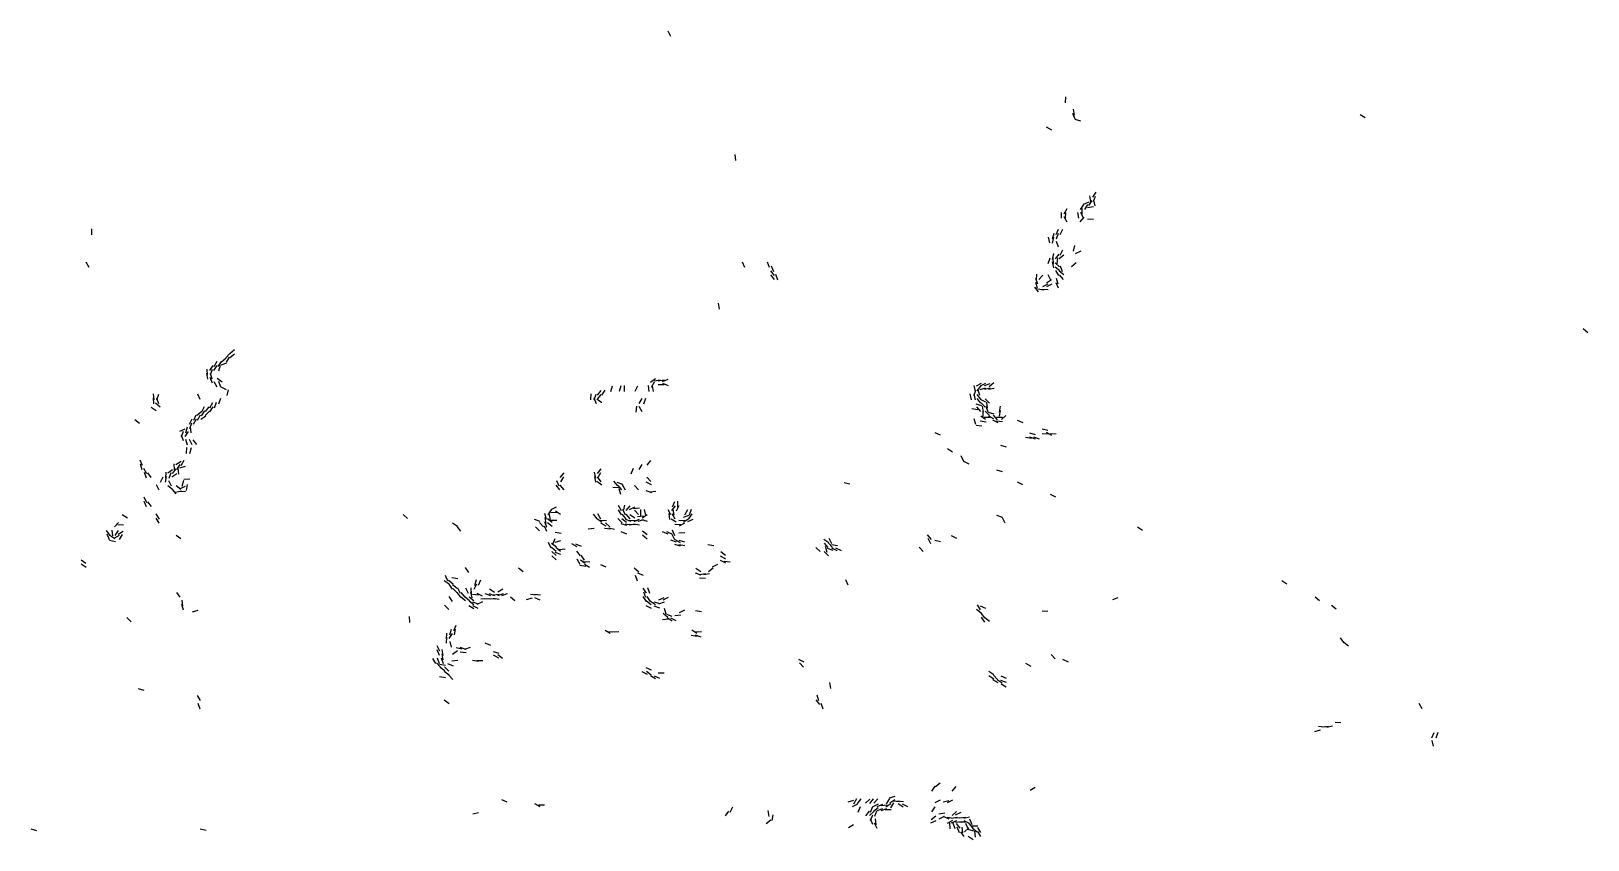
# Model space of a CAD drawing. Extents: x -664598 to -661481, y -979343 to -976126.
# Drawn here: x -663048 to -662294, y -978552 to -978160 of the extents above; entities that cross this region are included whole.
import ezdxf

# ---------------------------------------------------------------- set-up
doc = ezdxf.new("R2010")
doc.units = 0

msp = doc.modelspace()

# ---------------------------------------------------------------- linework, layer by layer
at = {"layer": 'CLIFF'}
for p, q in [((-662738.261, -978162.551), (-662739.499, -978159.929)), ((-662546.904, -978194.69), (-662546.856, -978191.79)), ((-662542.304, -978202.571), (-662543.456, -978199.909)), ((-662542.613, -978200.665), (-662543.147, -978197.815)), ((-662401.66, -978202.024), (-662404.1, -978200.456)), ((-662553.618, -978207.954), (-662556.142, -978206.526)), ((-662539.484, -978203.633), (-662542.276, -978202.847)), ((-662706.746, -978222.684), (-662707.014, -978219.796)), ((-662533.733, -978240.413), (-662532.027, -978238.067)), ((-662547.588, -978248.505), (-662546.172, -978245.975)), ((-662539.693, -978246.441), (-662538.067, -978244.039)), ((-662538.814, -978248.688), (-662538.946, -978245.792)), ((-662538.211, -978243.816), (-662535.549, -978242.664)), ((-662537.63, -978246.481), (-662536.13, -978243.999)), ((-662536.314, -978245.451), (-662533.446, -978245.029)), ((-662535.677, -978244.451), (-662534.083, -978242.029)), ((-662534.644, -978242.671), (-662535.116, -978239.809)), ((-662533.422, -978242.585), (-662532.338, -978239.895)), ((-662532.596, -978244.662), (-662533.164, -978241.818)), ((-662548.88, -978250.69), (-662548.88, -978247.79)), ((-662546.142, -978252.488), (-662547.618, -978249.992)), ((-662546.957, -978250.688), (-662546.803, -978247.792)), ((-662541.06, -978247.801), (-662540.7, -978250.679)), ((-662539.828, -978252.337), (-662537.932, -978250.143)), ((-662538.307, -978250.572), (-662539.453, -978247.908)), ((-662533.432, -978251.311), (-662536.328, -978251.169)), ((-663018.862, -978258.69), (-663018.898, -978255.79)), ((-662554.505, -978262.641), (-662555.255, -978259.839)), ((-662553.326, -978260.62), (-662552.434, -978257.86)), ((-662553.205, -978262.653), (-662552.555, -978259.827)), ((-662551.434, -978258.58), (-662550.326, -978255.9)), ((-662550.386, -978264.603), (-662551.374, -978261.877)), ((-662551.347, -978260.613), (-662550.413, -978257.867)), ((-662549.555, -978258.524), (-662548.205, -978255.956)), ((-662553.179, -978270.659), (-662552.581, -978267.821)), ((-662551.814, -978270.349), (-662549.946, -978268.131)), ((-662550.053, -978270.092), (-662547.707, -978268.388)), ((-662549.548, -978268.527), (-662548.212, -978265.953)), ((-662542.553, -978263.827), (-662543.207, -978266.653)), ((-662539.571, -978266.615), (-662542.189, -978267.865)), ((-663020.161, -978274.499), (-663021.599, -978271.981)), ((-662702.328, -978274.581), (-662703.432, -978271.899)), ((-662690.345, -978274.588), (-662691.415, -978271.892)), ((-662688.021, -978278.408), (-662689.739, -978276.072)), ((-662688.276, -978276.558), (-662689.484, -978273.922)), ((-662555.434, -978272.58), (-662554.326, -978269.9)), ((-662552.559, -978274.654), (-662553.201, -978271.826)), ((-662552.805, -978272.688), (-662552.955, -978269.792)), ((-662549.741, -978276.138), (-662552.019, -978274.342)), ((-662549.808, -978274.216), (-662551.952, -978272.264)), ((-662550.104, -978278.465), (-662551.656, -978276.015)), ((-662551.014, -978272.684), (-662550.746, -978269.796)), ((-662547.759, -978278.16), (-662550.001, -978276.32)), ((-662548.334, -978276.583), (-662549.426, -978273.897)), ((-662541.766, -978272.312), (-662543.994, -978274.168)), ((-662687.988, -978280.384), (-662689.772, -978278.096)), ((-662686.386, -978280.603), (-662687.374, -978277.877)), ((-662559.99, -978286.385), (-662561.77, -978284.095)), ((-662560.383, -978282.602), (-662561.377, -978279.878)), ((-662560.498, -978284.639), (-662561.262, -978281.841)), ((-662560.97, -978280.687), (-662560.79, -978277.793)), ((-662559.878, -978280.292), (-662557.882, -978278.188)), ((-662555.582, -978282.594), (-662558.178, -978283.886)), ((-662553.566, -978282.627), (-662556.194, -978283.853)), ((-662553.675, -978280.434), (-662556.085, -978282.046)), ((-662555.536, -978277.947), (-662554.224, -978280.533)), ((-662550.321, -978284.578), (-662551.439, -978281.902)), ((-662550.521, -978282.645), (-662551.239, -978279.835)), ((-662547.958, -978280.359), (-662549.802, -978278.121)), ((-662714.689, -978294.677), (-662715.071, -978291.803)), ((-662557.452, -978285.49), (-662560.308, -978284.99)), ((-662555.432, -978285.314), (-662558.328, -978285.166)), ((-662293.778, -978306.182), (-662295.982, -978304.298)), ((-662951.984, -978316.18), (-662949.776, -978314.3)), ((-662961.704, -978324.433), (-662960.056, -978322.047)), ((-662959.722, -978324.42), (-662958.038, -978322.06)), ((-662959.623, -978322.485), (-662958.137, -978319.995)), ((-662957.68, -978322.449), (-662956.08, -978320.031)), ((-662957.33, -978324.618), (-662956.43, -978321.862)), ((-662956.256, -978321.698), (-662953.504, -978320.782)), ((-662955.974, -978320.192), (-662953.786, -978318.288)), ((-662953.849, -978318.319), (-662951.911, -978316.161)), ((-662953.649, -978320.469), (-662952.111, -978318.011)), ((-662952.053, -978318.092), (-662949.707, -978316.388)), ((-662962.654, -978328.672), (-662963.106, -978325.808)), ((-662962.861, -978326.69), (-662962.899, -978323.79)), ((-662960.308, -978330.572), (-662961.452, -978327.908)), ((-662961.385, -978326.599), (-662960.375, -978323.881)), ((-662960.483, -978328.634), (-662961.277, -978325.846)), ((-662955.68, -978330.054), (-662958.08, -978328.426)), ((-662956.385, -978332.603), (-662957.375, -978329.877)), ((-662748.062, -978330.08), (-662745.698, -978328.4)), ((-662746.318, -978329.426), (-662743.442, -978329.054)), ((-662744.313, -978329.463), (-662741.447, -978329.017)), ((-662742.224, -978329.785), (-662739.536, -978328.695)), ((-662988.716, -978338.681), (-662989.044, -978335.799)), ((-662987.348, -978338.612), (-662986.412, -978335.868)), ((-662966.32, -978338.578), (-662967.44, -978335.902)), ((-662958.124, -978332.478), (-662959.636, -978330.002)), ((-662953.57, -978333.862), (-662956.19, -978332.618)), ((-662953.213, -978336.651), (-662952.547, -978333.829)), ((-662776.95, -978338.688), (-662776.81, -978335.792)), ((-662775.356, -978338.61), (-662774.404, -978335.87)), ((-662773.805, -978336.356), (-662771.955, -978334.124)), ((-662773.764, -978338.389), (-662771.996, -978336.091)), ((-662771.753, -978336.398), (-662770.007, -978334.082)), ((-662767.262, -978334.639), (-662766.498, -978331.841)), ((-662762.537, -978331.831), (-662763.223, -978334.649)), ((-662760.88, -978331.79), (-662760.88, -978334.69)), ((-662755.59, -978334.504), (-662754.17, -978331.976)), ((-662748.705, -978334.679), (-662749.055, -978331.801)), ((-662747.645, -978332.472), (-662746.115, -978330.008)), ((-662746.687, -978334.677), (-662747.073, -978331.803)), ((-662744.33, -978331.245), (-662741.43, -978331.235)), ((-662742.218, -978330.68), (-662739.542, -978331.8)), ((-662592.546, -978338.651), (-662593.214, -978335.829)), ((-662591.277, -978336.635), (-662590.483, -978333.845)), ((-662590.558, -978338.654), (-662591.202, -978335.826)), ((-662590.594, -978334.662), (-662591.166, -978331.818)), ((-662590.144, -978331.95), (-662587.616, -978330.53)), ((-662587.945, -978338.349), (-662589.815, -978336.131)), ((-662589.762, -978334.391), (-662587.998, -978332.089)), ((-662588.438, -978336.621), (-662589.322, -978333.859)), ((-662588.264, -978333.672), (-662585.496, -978332.808)), ((-662588.175, -978331.892), (-662585.585, -978330.588)), ((-662586.285, -978333.597), (-662583.475, -978332.883)), ((-662586.251, -978331.713), (-662583.509, -978330.767)), ((-662584.315, -978333.447), (-662581.445, -978333.033)), ((-662583.998, -978332.163), (-662581.762, -978330.317)), ((-662987.694, -978344.074), (-662990.066, -978342.406)), ((-662988.774, -978340.686), (-662988.986, -978337.794)), ((-662985.795, -978342.202), (-662987.965, -978340.278)), ((-662986.429, -978340.618), (-662987.331, -978337.862)), ((-662968.045, -978346.104), (-662965.715, -978344.376)), ((-662965.665, -978346.459), (-662964.095, -978344.021)), ((-662965.521, -978344.541), (-662964.239, -978341.939)), ((-662963.876, -978346.294), (-662961.884, -978344.186)), ((-662963.752, -978344.399), (-662962.008, -978342.081)), ((-662961.686, -978344.445), (-662960.074, -978342.035)), ((-662961.61, -978342.493), (-662960.15, -978339.987)), ((-662959.329, -978342.619), (-662958.431, -978339.861)), ((-662957.381, -978340.601), (-662956.379, -978337.879)), ((-662774.314, -978340.575), (-662775.446, -978337.905)), ((-662771.699, -978340.081), (-662774.061, -978338.399)), ((-662754.976, -978344.687), (-662754.784, -978341.793)), ((-662752.179, -978344.509), (-662753.581, -978341.971)), ((-662753.566, -978340.518), (-662752.194, -978337.962)), ((-662751.391, -978340.597), (-662750.369, -978337.883)), ((-662589.453, -978343.498), (-662592.307, -978342.982)), ((-662587.492, -978341.659), (-662590.268, -978340.821)), ((-662587.913, -978344.321), (-662589.847, -978342.159)), ((-662587.985, -978340.381), (-662589.775, -978338.099)), ((-662585.584, -978339.89), (-662588.176, -978338.59)), ((-662585.898, -978342.307), (-662587.862, -978340.173)), ((-662586.66, -978344.673), (-662587.1, -978341.807)), ((-662586.896, -978346.69), (-662586.864, -978343.79)), ((-662583.837, -978346.247), (-662585.923, -978344.233)), ((-662583.855, -978340.265), (-662585.905, -978338.215)), ((-662584.363, -978344.595), (-662585.397, -978341.885)), ((-662584.719, -978342.681), (-662585.041, -978339.799)), ((-662581.47, -978345.577), (-662584.29, -978344.903)), ((-662578.582, -978341.821), (-662579.178, -978344.659)), ((-662578.618, -978343.814), (-662579.142, -978346.666)), ((-662995.723, -978350.115), (-662998.037, -978348.365)), ((-662973.32, -978354.622), (-662972.44, -978351.858)), ((-662971.509, -978350.546), (-662970.251, -978347.934)), ((-662971.419, -978352.586), (-662970.341, -978349.894)), ((-662970.748, -978354.684), (-662971.012, -978351.796)), ((-662969.597, -978350.501), (-662968.163, -978347.979)), ((-662969.417, -978348.587), (-662968.343, -978345.893)), ((-662967.622, -978348.486), (-662966.138, -978345.994)), ((-662966.094, -978348.034), (-662963.666, -978346.446)), ((-662590.466, -978350.63), (-662591.294, -978347.85)), ((-662587.438, -978351.396), (-662590.322, -978351.084)), ((-662585.449, -978349.475), (-662588.311, -978349.005)), ((-662588.054, -978346.389), (-662585.706, -978348.091)), ((-662583.431, -978347.177), (-662586.329, -978347.303)), ((-662581.609, -978347.937), (-662584.151, -978346.543)), ((-662579.596, -978349.915), (-662582.164, -978348.565)), ((-662579.938, -978348.342), (-662581.822, -978346.138)), ((-662577.43, -978347.263), (-662580.33, -978347.217)), ((-662577.437, -978349.386), (-662580.323, -978349.094)), ((-662575.841, -978346.228), (-662577.919, -978348.252)), ((-662567.548, -978349.814), (-662570.212, -978348.666)), ((-662976.215, -978353.805), (-662973.545, -978352.675)), ((-662975.401, -978356.593), (-662974.359, -978353.887)), ((-662974.393, -978358.606), (-662975.367, -978355.874)), ((-662973.678, -978356.451), (-662972.082, -978354.029)), ((-662972.499, -978360.639), (-662973.261, -978357.841)), ((-662970.157, -978360.497), (-662971.603, -978357.983)), ((-662967.944, -978360.347), (-662969.816, -978358.133)), ((-662607.561, -978355.843), (-662610.199, -978354.637)), ((-662563.451, -978357.484), (-662566.309, -978356.996)), ((-662561.485, -978355.635), (-662564.275, -978354.845)), ((-662561.498, -978357.678), (-662564.262, -978356.802)), ((-662559.508, -978357.709), (-662562.252, -978356.771)), ((-662555.431, -978355.295), (-662558.329, -978355.185)), ((-662555.454, -978353.501), (-662558.306, -978352.979)), ((-662553.599, -978355.92), (-662556.161, -978354.56)), ((-662551.433, -978355.154), (-662554.327, -978355.326)), ((-662973.013, -978364.684), (-662972.747, -978361.796)), ((-662971.281, -978364.633), (-662970.479, -978361.847)), ((-662601.644, -978363.997), (-662604.116, -978362.483)), ((-662596.294, -978368.566), (-662597.466, -978365.914)), ((-662575.473, -978361.591), (-662578.287, -978360.889)), ((-662994.27, -978370.556), (-662995.49, -978367.924)), ((-662994.534, -978372.648), (-662995.226, -978369.832)), ((-662992.149, -978374.492), (-662993.611, -978371.988)), ((-662992.385, -978376.603), (-662993.375, -978373.877)), ((-662990.039, -978376.421), (-662991.721, -978374.059)), ((-662982.991, -978376.686), (-662982.769, -978373.794)), ((-662982.056, -978374.088), (-662979.704, -978372.392)), ((-662981.349, -978376.612), (-662980.411, -978373.868)), ((-662980.116, -978375.998), (-662977.644, -978374.482)), ((-662979.746, -978374.403), (-662978.014, -978372.077)), ((-662978.794, -978372.687), (-662978.966, -978369.793)), ((-662978.125, -978369.983), (-662975.635, -978368.497)), ((-662977.676, -978372.452), (-662976.084, -978370.028)), ((-662976.672, -978374.675), (-662977.088, -978371.805)), ((-662976.286, -978371.595), (-662973.474, -978370.885)), ((-662975.622, -978370.486), (-662974.138, -978367.994)), ((-662791.798, -978376.363), (-662789.962, -978374.117)), ((-662774.557, -978376.654), (-662775.203, -978373.826)), ((-662773.766, -978374.387), (-662771.994, -978372.093)), ((-662773.583, -978376.508), (-662772.177, -978373.972)), ((-662757.393, -978374.596), (-662756.367, -978371.884)), ((-662753.58, -978372.51), (-662752.18, -978369.97)), ((-662749.761, -978370.392), (-662747.999, -978368.088)), ((-662593.593, -978369.909), (-662596.167, -978368.571)), ((-662577.488, -978373.648), (-662580.272, -978372.832)), ((-662986.239, -978382.541), (-662987.521, -978379.939)), ((-662985.541, -978378.531), (-662984.219, -978375.949)), ((-662983.107, -978378.672), (-662982.653, -978375.808)), ((-662979.734, -978382.129), (-662982.026, -978380.351)), ((-662980.206, -978380.524), (-662981.554, -978377.956)), ((-662977.934, -978384.339), (-662979.826, -978382.141)), ((-662975.712, -978382.099), (-662978.048, -978380.381)), ((-662973.551, -978380.66), (-662976.209, -978381.82)), ((-662974.507, -978377.839), (-662975.253, -978380.641)), ((-662971.43, -978377.225), (-662974.33, -978377.255)), ((-662972.649, -978379.809), (-662973.111, -978382.671)), ((-662791.982, -978382.378), (-662793.778, -978380.102)), ((-662792.32, -978380.577), (-662793.44, -978377.903)), ((-662789.94, -978382.344), (-662791.82, -978380.136)), ((-662791.614, -978378.49), (-662790.146, -978375.99)), ((-662774.617, -978378.666), (-662775.143, -978375.814)), ((-662771.727, -978380.119), (-662774.033, -978378.361)), ((-662772.002, -978378.394), (-662773.758, -978376.086)), ((-662763.433, -978381.336), (-662766.327, -978381.144)), ((-662763.925, -978380.331), (-662765.835, -978378.149)), ((-662761.535, -978379.783), (-662764.225, -978378.697)), ((-662761.931, -978382.336), (-662763.829, -978380.144)), ((-662762.454, -978384.626), (-662763.306, -978381.854)), ((-662760.174, -978382.506), (-662761.586, -978379.974)), ((-662753.912, -978382.319), (-662755.848, -978380.161)), ((-662747.512, -978383.722), (-662750.248, -978382.758)), ((-662747.584, -978379.89), (-662750.176, -978378.59)), ((-662747.899, -978378.308), (-662749.861, -978376.172)), ((-662651.483, -978379.628), (-662654.277, -978378.852)), ((-662567.569, -978379.859), (-662570.191, -978378.621)), ((-662992.273, -978388.557), (-662993.487, -978385.923)), ((-662992.301, -978390.569), (-662993.459, -978387.911)), ((-662989.978, -978390.375), (-662991.782, -978388.105)), ((-662975.461, -978382.943), (-662978.299, -978383.537)), ((-662973.432, -978383.157), (-662976.328, -978383.323)), ((-662762.152, -978392.494), (-662763.608, -978389.986)), ((-662761.186, -978392.657), (-662760.574, -978389.823)), ((-662759.807, -978392.355), (-662757.953, -978390.125)), ((-662745.437, -978383.099), (-662748.323, -978383.381)), ((-662737.792, -978392.367), (-662735.968, -978390.113)), ((-662737.487, -978390.557), (-662736.273, -978387.923)), ((-662735.529, -978392.537), (-662734.231, -978389.943)), ((-662734.859, -978390.69), (-662734.901, -978387.79)), ((-662551.579, -978385.879), (-662554.181, -978384.601)), ((-663001.636, -978395.984), (-663004.124, -978394.496)), ((-662986.102, -978396.464), (-662987.658, -978394.016)), ((-662986.146, -978398.491), (-662987.614, -978395.989)), ((-662865.86, -978396.27), (-662867.9, -978394.21)), ((-662801.521, -978397.745), (-662804.239, -978396.735)), ((-662798.408, -978400.611), (-662799.352, -978397.869)), ((-662798.47, -978396.631), (-662799.29, -978393.849)), ((-662798.605, -978398.664), (-662799.155, -978395.816)), ((-662795.762, -978398.164), (-662797.998, -978396.316)), ((-662797.613, -978394.491), (-662796.147, -978391.989)), ((-662796.542, -978396.65), (-662797.218, -978393.83)), ((-662793.43, -978397.25), (-662796.33, -978397.23)), ((-662796.328, -978393.319), (-662793.432, -978393.161)), ((-662796.174, -978391.895), (-662793.586, -978390.585)), ((-662794.085, -978392.434), (-662791.675, -978394.046)), ((-662773.965, -978396.364), (-662775.795, -978394.116)), ((-662771.685, -978398.061), (-662774.075, -978396.419)), ((-662772.195, -978396.518), (-662773.565, -978393.962)), ((-662769.432, -978397.32), (-662772.328, -978397.16)), ((-662761.861, -978398.272), (-662763.899, -978396.208)), ((-662762.169, -978394.504), (-662763.591, -978391.976)), ((-662759.763, -978398.165), (-662761.997, -978396.315)), ((-662759.952, -978396.354), (-662761.808, -978394.126)), ((-662760.265, -978394.553), (-662761.495, -978391.927)), ((-662757.517, -978397.733), (-662760.243, -978396.747)), ((-662757.897, -978396.306), (-662759.863, -978394.174)), ((-662755.435, -978397.366), (-662758.325, -978397.114)), ((-662758.194, -978391.852), (-662755.566, -978390.628)), ((-662755.67, -978396.039), (-662758.09, -978394.441)), ((-662756.323, -978391.387), (-662753.437, -978391.093)), ((-662753.535, -978396.698), (-662756.225, -978397.782)), ((-662755.831, -978392.145), (-662753.929, -978394.335)), ((-662751.436, -978395.107), (-662754.324, -978395.373)), ((-662751.496, -978396.809), (-662754.264, -978397.671)), ((-662752.88, -978391.79), (-662752.88, -978394.69)), ((-662749.497, -978397.676), (-662752.263, -978396.804)), ((-662749.658, -978394.459), (-662752.102, -978396.021)), ((-662751.223, -978391.831), (-662750.537, -978394.649)), ((-662738.201, -978394.521), (-662739.559, -978391.959)), ((-662738.675, -978396.675), (-662739.085, -978393.805)), ((-662735.635, -978397.984), (-662738.125, -978396.496)), ((-662736.112, -978396.47), (-662737.648, -978394.01)), ((-662736.607, -978394.664), (-662737.153, -978391.816)), ((-662731.434, -978397.134), (-662734.326, -978397.346)), ((-662729.508, -978394.771), (-662732.252, -978395.709)), ((-662729.641, -978396.487), (-662732.119, -978397.993)), ((-662730.228, -978391.945), (-662731.532, -978394.535)), ((-662727.558, -978396.645), (-662730.202, -978397.835)), ((-662728.097, -978394.02), (-662729.663, -978396.46)), ((-662728.406, -978391.87), (-662729.354, -978394.61)), ((-662577.536, -978395.784), (-662580.224, -978394.696)), ((-662576.215, -978398.528), (-662577.545, -978395.952)), ((-663009.991, -978404.385), (-663011.769, -978402.095)), ((-663010.357, -978406.592), (-663011.403, -978403.888)), ((-663007.688, -978406.066), (-663010.072, -978404.414)), ((-663008.696, -978404.678), (-663009.064, -978401.802)), ((-663005.623, -978404.517), (-663008.137, -978405.963)), ((-663007.856, -978400.312), (-663005.904, -978398.168)), ((-663006.106, -978402.014), (-663007.654, -978404.466)), ((-663006.328, -978399.169), (-663003.432, -978399.311)), ((-663003.604, -978402.551), (-663006.156, -978403.929)), ((-663004.122, -978404.004), (-663005.638, -978406.476)), ((-662975.705, -978406.09), (-662978.055, -978404.39)), ((-662841.691, -978400.07), (-662844.069, -978398.41)), ((-662839.98, -978402.377), (-662841.78, -978400.103)), ((-662801.855, -978402.265), (-662803.905, -978400.215)), ((-662799.916, -978400.323), (-662801.844, -978398.157)), ((-662798.337, -978402.585), (-662799.423, -978399.895)), ((-662795.71, -978400.096), (-662798.05, -978398.384)), ((-662791.454, -978403.501), (-662794.306, -978402.979)), ((-662775.44, -978401.071), (-662778.32, -978401.409)), ((-662769.603, -978399.926), (-662772.157, -978398.554)), ((-662767.444, -978401.442), (-662770.316, -978401.038)), ((-662767.781, -978400.186), (-662769.979, -978398.294)), ((-662765.483, -978401.628), (-662768.277, -978400.852)), ((-662759.484, -978399.632), (-662762.276, -978398.848)), ((-662759.52, -978403.742), (-662762.24, -978402.738)), ((-662757.447, -978399.461), (-662760.313, -978399.019)), ((-662755.432, -978399.32), (-662758.328, -978399.16)), ((-662753.456, -978399.511), (-662756.304, -978398.969)), ((-662749.762, -978406.163), (-662751.998, -978404.317)), ((-662749.767, -978404.169), (-662751.993, -978402.311)), ((-662739.535, -978403.781), (-662742.225, -978402.699)), ((-662737.562, -978403.844), (-662740.198, -978402.636)), ((-662736.246, -978406.544), (-662737.514, -978403.936)), ((-662736.36, -978404.594), (-662737.4, -978401.886)), ((-662733.433, -978399.327), (-662736.327, -978399.153)), ((-662731.431, -978403.195), (-662734.329, -978403.285)), ((-662731.642, -978398.484), (-662734.118, -978399.996)), ((-662611.957, -978406.359), (-662613.803, -978404.121)), ((-662599.565, -978405.851), (-662602.195, -978404.629)), ((-662509.645, -978401.999), (-662512.115, -978400.481)), ((-663007.457, -978407.52), (-663010.303, -978406.96)), ((-662796.254, -978410.548), (-662797.506, -978407.932)), ((-662793.729, -978410.122), (-662796.031, -978408.358)), ((-662793.753, -978412.152), (-662796.007, -978410.328)), ((-662793.775, -978414.179), (-662795.985, -978412.301)), ((-662795.385, -978408.599), (-662794.375, -978405.881)), ((-662794.271, -978407.65), (-662791.489, -978406.83)), ((-662791.504, -978413.699), (-662794.256, -978412.781)), ((-662791.775, -978412.179), (-662793.985, -978410.301)), ((-662789.434, -978411.131), (-662792.326, -978411.349)), ((-662783.603, -978409.927), (-662786.157, -978408.553)), ((-662781.558, -978409.836), (-662784.202, -978408.644)), ((-662781.984, -978414.38), (-662783.776, -978412.1)), ((-662735.531, -978407.772), (-662738.229, -978406.708)), ((-662733.504, -978409.699), (-662736.256, -978408.781)), ((-662733.613, -978407.945), (-662736.147, -978406.535)), ((-662731.455, -978409.506), (-662734.305, -978408.974)), ((-662731.496, -978407.673), (-662734.264, -978406.807)), ((-662717.461, -978409.538), (-662720.299, -978408.942)), ((-662711.713, -978414.101), (-662714.047, -978412.379)), ((-662665.802, -978412.209), (-662667.958, -978410.271)), ((-662661.656, -978408.017), (-662664.104, -978406.463)), ((-662661.868, -978414.278), (-662663.892, -978412.202)), ((-662661.959, -978410.36), (-662663.801, -978408.12)), ((-662662.46, -978412.628), (-662663.3, -978409.852)), ((-662659.532, -978411.774), (-662662.228, -978410.706)), ((-662659.927, -978410.333), (-662661.833, -978408.147)), ((-662660.236, -978408.539), (-662661.524, -978405.941)), ((-662657.454, -978409.502), (-662660.306, -978408.978)), ((-662657.614, -978411.946), (-662660.146, -978410.534)), ((-662655.55, -978411.818), (-662658.21, -978410.662)), ((-662615.869, -978412.28), (-662617.891, -978410.2)), ((-662612.22, -978408.531), (-662613.54, -978405.949)), ((-662607.469, -978407.575), (-662610.291, -978406.905)), ((-663021.675, -978420.046), (-663024.085, -978418.434)), ((-663021.702, -978418.086), (-663024.058, -978416.394)), ((-662836.071, -978422.444), (-662837.689, -978420.036)), ((-662809.746, -978422.143), (-662812.014, -978420.337)), ((-662793.823, -978416.232), (-662795.937, -978414.248)), ((-662782.19, -978418.515), (-662783.57, -978415.965)), ((-662779.445, -978419.45), (-662782.315, -978419.03)), ((-662779.725, -978418.117), (-662782.035, -978416.363)), ((-662780.062, -978416.437), (-662781.698, -978414.043)), ((-662777.433, -978417.325), (-662780.327, -978417.155)), ((-662777.668, -978420.036), (-662780.092, -978418.444)), ((-662769.539, -978419.791), (-662772.221, -978418.689)), ((-662753.792, -978422.198), (-662755.968, -978420.282)), ((-662723.693, -978422.072), (-662726.067, -978420.408)), ((-662717.738, -978420.347), (-662720.022, -978422.133)), ((-662715.578, -978418.603), (-662718.182, -978419.877)), ((-662711.592, -978417.906), (-662714.168, -978416.574)), ((-662711.641, -978415.993), (-662714.119, -978414.487)), ((-662709.439, -978417.405), (-662712.321, -978417.075)), ((-662845.66, -978428.023), (-662848.1, -978426.457)), ((-662846.351, -978426.59), (-662847.409, -978423.89)), ((-662843.729, -978428.122), (-662846.031, -978426.358)), ((-662841.442, -978425.43), (-662844.318, -978425.05)), ((-662833.501, -978430.55), (-662832.259, -978427.93)), ((-662833.308, -978428.626), (-662832.452, -978425.854)), ((-662831.491, -978428.555), (-662830.269, -978425.925)), ((-662754.364, -978426.595), (-662755.396, -978423.885)), ((-662751.545, -978423.805), (-662754.215, -978422.675)), ((-662723.508, -978423.708), (-662726.252, -978422.772)), ((-662721.436, -978425.37), (-662724.324, -978425.11)), ((-662721.449, -978423.007), (-662724.311, -978423.473)), ((-662719.455, -978422.972), (-662722.305, -978423.508)), ((-662652.304, -978428.571), (-662653.456, -978425.909)), ((-662439.696, -978428.078), (-662442.064, -978426.402)), ((-662976.065, -978434.439), (-662977.695, -978432.041)), ((-662844.025, -978430.411), (-662845.735, -978428.069)), ((-662844.067, -978436.441), (-662845.693, -978434.039)), ((-662841.724, -978430.116), (-662844.036, -978428.364)), ((-662841.872, -978432.283), (-662843.888, -978430.197)), ((-662839.972, -978434.371), (-662841.788, -978432.109)), ((-662840.233, -978432.538), (-662841.527, -978429.942)), ((-662837.789, -978436.195), (-662839.971, -978434.285)), ((-662837.976, -978434.373), (-662839.784, -978432.107)), ((-662835.773, -978436.176), (-662837.987, -978434.304)), ((-662836.228, -978432.535), (-662837.532, -978429.945)), ((-662833.765, -978436.167), (-662835.995, -978434.313)), ((-662834.579, -978434.659), (-662835.181, -978431.821)), ((-662834.773, -978432.686), (-662834.987, -978429.794)), ((-662831.434, -978433.344), (-662834.326, -978433.136)), ((-662829.595, -978433.912), (-662832.165, -978432.568)), ((-662827.43, -978435.229), (-662830.33, -978435.251)), ((-662825.431, -978435.297), (-662828.329, -978435.183)), ((-662825.508, -978433.709), (-662828.252, -978432.771)), ((-662823.436, -978435.374), (-662826.324, -978435.106)), ((-662823.506, -978433.705), (-662826.254, -978432.775)), ((-662823.694, -978432.074), (-662826.066, -978430.406)), ((-662821.435, -978433.118), (-662824.325, -978433.362)), ((-662821.447, -978435.46), (-662824.313, -978435.02)), ((-662819.539, -978432.69), (-662822.221, -978433.79)), ((-662819.638, -978430.492), (-662822.122, -978431.988)), ((-662817.5, -978432.795), (-662820.26, -978433.685)), ((-662813.765, -978436.167), (-662815.995, -978434.313)), ((-662805.472, -978434.894), (-662808.288, -978435.586)), ((-662803.435, -978433.355), (-662806.325, -978433.125)), ((-662801.443, -978433.43), (-662804.317, -978433.05)), ((-662801.544, -978435.803), (-662804.216, -978434.677)), ((-662750.081, -978436.45), (-662751.679, -978434.03)), ((-662750.099, -978432.462), (-662751.661, -978430.018)), ((-662750.363, -978434.595), (-662751.397, -978431.885)), ((-662748.033, -978436.417), (-662749.727, -978434.063)), ((-662748.44, -978432.622), (-662749.32, -978429.858)), ((-662741.562, -978434.635), (-662744.198, -978435.845)), ((-662739.585, -978434.589), (-662742.175, -978435.891)), ((-662521.515, -978434.751), (-662524.245, -978435.729)), ((-662423.789, -978436.195), (-662425.971, -978434.285)), ((-662974.469, -978440.63), (-662975.291, -978437.85)), ((-662974.719, -978438.681), (-662975.041, -978435.799)), ((-662967.472, -978440.893), (-662970.288, -978441.587)), ((-662845.86, -978440.27), (-662847.9, -978438.21)), ((-662833.635, -978439.982), (-662836.125, -978438.498)), ((-662833.745, -978438.143), (-662836.015, -978436.337)), ((-662831.526, -978437.758), (-662834.234, -978436.722)), ((-662831.59, -978439.903), (-662834.17, -978438.577)), ((-662829.571, -978436.617), (-662832.189, -978437.863)), ((-662747.608, -978439.936), (-662750.152, -978438.544)), ((-662747.743, -978438.14), (-662750.017, -978436.34)), ((-662745.653, -978438.012), (-662748.107, -978436.468)), ((-662743.481, -978437.623), (-662746.279, -978436.857)), ((-662743.522, -978439.747), (-662746.238, -978438.733)), ((-662741.501, -978436.792), (-662744.259, -978437.688)), ((-662739.744, -978444.141), (-662742.016, -978442.339)), ((-662740.518, -978442.644), (-662741.242, -978439.836)), ((-662737.528, -978443.765), (-662740.232, -978442.715)), ((-662733.444, -978443.038), (-662736.316, -978443.442)), ((-662731.586, -978440.585), (-662734.174, -978441.895)), ((-662723.441, -978441.417), (-662726.319, -978441.063)), ((-662587.751, -978442.15), (-662590.009, -978440.33)), ((-662588.121, -978440.475), (-662589.639, -978438.005)), ((-662585.549, -978439.815), (-662588.211, -978438.665)), ((-662585.977, -978444.375), (-662587.783, -978442.105)), ((-662555.437, -978441.386), (-662558.323, -978441.094)), ((-662415.726, -978440.118), (-662418.034, -978438.362)), ((-662999.849, -978446.26), (-663001.911, -978444.22)), ((-662864.812, -978446.688), (-662864.948, -978443.792)), ((-662845.296, -978452.629), (-662844.464, -978449.851)), ((-662843.444, -978450.576), (-662842.316, -978447.904)), ((-662843.158, -978452.663), (-662842.602, -978449.817)), ((-662767.622, -978451.96), (-662770.138, -978450.52)), ((-662739.439, -978445.083), (-662742.321, -978445.397)), ((-662737.669, -978446.037), (-662740.091, -978444.443)), ((-662735.584, -978445.89), (-662738.176, -978444.59)), ((-662725.671, -978452.04), (-662728.089, -978450.44)), ((-662586.076, -978446.446), (-662587.684, -978444.034)), ((-662583.728, -978446.12), (-662586.032, -978444.36)), ((-662850.273, -978460.557), (-662851.487, -978457.923)), ((-662846.937, -978456.689), (-662846.823, -978453.791)), ((-662846.888, -978454.69), (-662846.872, -978451.79)), ((-662845.718, -978454.424), (-662844.042, -978452.056)), ((-662844.598, -978458.662), (-662845.162, -978455.818)), ((-662825.537, -978457.786), (-662828.223, -978456.694)), ((-662765.432, -978451.324), (-662768.328, -978451.156)), ((-662763.438, -978451.09), (-662766.322, -978451.39)), ((-662725.451, -978453.487), (-662728.309, -978452.993)), ((-662723.438, -978451.09), (-662726.322, -978451.39)), ((-662723.508, -978453.709), (-662726.252, -978452.771)), ((-662412.026, -978456.412), (-662413.734, -978454.068)), ((-662409.742, -978458.139), (-662412.018, -978456.341)), ((-662852.103, -978466.464), (-662853.657, -978464.016)), ((-662850.323, -978462.579), (-662851.437, -978459.901)), ((-662850.427, -978466.617), (-662851.333, -978463.863)), ((-662848.398, -978466.607), (-662849.362, -978463.873)), ((-662848.62, -978464.667), (-662849.14, -978461.813)), ((-662848.622, -978462.667), (-662849.138, -978459.813)), ((-662841.438, -978465.086), (-662844.322, -978465.394)), ((-662841.707, -978460.387), (-662844.053, -978462.093)), ((-662839.468, -978459.568), (-662842.292, -978458.912)), ((-662837.44, -978461.413), (-662840.32, -978461.067)), ((-662837.491, -978459.658), (-662840.269, -978458.822)), ((-662835.533, -978458.703), (-662838.227, -978459.777)), ((-662831.449, -978465.475), (-662834.311, -978465.005)), ((-662829.431, -978465.296), (-662832.329, -978465.184)), ((-662821.504, -978461.696), (-662824.256, -978460.784)), ((-662821.646, -978464.002), (-662824.114, -978462.478)), ((-662819.741, -978464.137), (-662822.019, -978462.343)), ((-662673.605, -978465.93), (-662676.155, -978464.55)), ((-662551.893, -978464.302), (-662553.867, -978462.178)), ((-662545.564, -978465.85), (-662548.196, -978464.63)), ((-662849.946, -978468.349), (-662851.814, -978466.131)), ((-662847.441, -978473.42), (-662850.319, -978473.06)), ((-662847.456, -978467.515), (-662850.304, -978466.965)), ((-662847.7, -978470.083), (-662850.06, -978468.397)), ((-662845.746, -978472.144), (-662848.014, -978470.336)), ((-662845.884, -978470.294), (-662847.876, -978468.186)), ((-662843.519, -978467.74), (-662846.241, -978466.74)), ((-662843.875, -978474.285), (-662845.885, -978472.195)), ((-662749.565, -978471.85), (-662752.195, -978470.63)), ((-662747.537, -978469.787), (-662750.223, -978468.693)), ((-662747.734, -978472.128), (-662750.026, -978470.352)), ((-662745.599, -978473.919), (-662748.161, -978472.561)), ((-662743.555, -978473.829), (-662746.205, -978472.651)), ((-662741.43, -978471.214), (-662744.33, -978471.266)), ((-662673.936, -978468.34), (-662675.824, -978466.14)), ((-662581.675, -978472.047), (-662584.085, -978470.433)), ((-662581.683, -978474.058), (-662584.077, -978472.422)), ((-662579.921, -978474.328), (-662581.839, -978472.152)), ((-662575.563, -978473.848), (-662578.197, -978472.632)), ((-662563.608, -978467.937), (-662566.152, -978466.543)), ((-662993.476, -978479.601), (-662996.284, -978478.879)), ((-662660.662, -978478.674), (-662661.098, -978475.806)), ((-662579.624, -978475.965), (-662582.136, -978474.515)), ((-662577.703, -978476.087), (-662580.057, -978474.393)), ((-662575.516, -978475.731), (-662578.244, -978474.749)), ((-662575.657, -978478.018), (-662578.103, -978476.462)), ((-662966.18, -978484.51), (-662967.58, -978481.97)), ((-662966.432, -978488.619), (-662967.328, -978485.861)), ((-662845.714, -978486.103), (-662848.046, -978484.377)), ((-662666.01, -978486.4), (-662667.75, -978484.08)), ((-662666.454, -978484.626), (-662667.306, -978481.854)), ((-662664.39, -978488.605), (-662665.37, -978485.875)), ((-662374.147, -978488.491), (-662375.613, -978485.989)), ((-662413.434, -978495.342), (-662416.326, -978495.138)), ((-662423.48, -978498.861), (-662426.28, -978499.619)), ((-662421.447, -978497.459), (-662424.313, -978497.021)), ((-662419.433, -978497.139), (-662422.327, -978497.341)), ((-662417.475, -978496.882), (-662420.285, -978497.598)), ((-662369.43, -978502.582), (-662368.33, -978499.898)), ((-662367.351, -978502.612), (-662366.409, -978499.868)), ((-662368.573, -978506.657), (-662369.187, -978503.823)), ((-662611.708, -978528.43), (-662610.052, -978526.05)), ((-662610.017, -978526.14), (-662607.743, -978524.34)), ((-662601.823, -978528.342), (-662599.937, -978526.138)), ((-662817.544, -978533.805), (-662820.216, -978532.675)), ((-662652.268, -978533.659), (-662649.492, -978532.821)), ((-662649.608, -978534.494), (-662648.152, -978531.986)), ((-662647.784, -978534.373), (-662645.976, -978532.107)), ((-662643.915, -978534.256), (-662641.845, -978532.224)), ((-662641.809, -978534.353), (-662639.951, -978532.127)), ((-662639.879, -978534.291), (-662637.881, -978532.189)), ((-662633.63, -978534.481), (-662632.13, -978531.999)), ((-662632.257, -978531.694), (-662629.503, -978530.786)), ((-662632.059, -978534.084), (-662629.701, -978532.396)), ((-662630.321, -978533.081), (-662627.439, -978533.399)), ((-662628.317, -978533.049), (-662625.443, -978533.431)), ((-662610.2, -978533.84), (-662607.56, -978532.64)), ((-662606.291, -978533.573), (-662603.469, -978532.907)), ((-662604.177, -978533.888), (-662601.583, -978532.592)), ((-662564.155, -978527.931), (-662561.605, -978526.549)), ((-662831.486, -978538.842), (-662834.274, -978539.638)), ((-662801.608, -978535.937), (-662804.152, -978534.543)), ((-662799.43, -978535.248), (-662802.33, -978535.232)), ((-662711.709, -978540.43), (-662710.051, -978538.05)), ((-662709.549, -978538.527), (-662708.211, -978535.953)), ((-662690.619, -978540.666), (-662691.141, -978537.814)), ((-662689.163, -978542.662), (-662688.597, -978539.818)), ((-662650.185, -978535.871), (-662647.575, -978534.609)), ((-662647.382, -978538.6), (-662646.378, -978535.88)), ((-662643.773, -978540.383), (-662641.987, -978538.097)), ((-662641.916, -978540.255), (-662639.844, -978538.225)), ((-662641.442, -978538.577), (-662640.318, -978535.903)), ((-662641.395, -978542.596), (-662640.365, -978539.884)), ((-662640.192, -978535.857), (-662637.568, -978534.623)), ((-662640.057, -978538.086), (-662637.703, -978536.394)), ((-662639.413, -978540.589), (-662638.347, -978537.891)), ((-662638.245, -978537.729), (-662635.515, -978536.751)), ((-662638.213, -978535.81), (-662635.547, -978534.67)), ((-662636.323, -978535.38), (-662633.437, -978535.1)), ((-662636.248, -978537.72), (-662633.512, -978536.76)), ((-662634.33, -978537.238), (-662631.43, -978537.242)), ((-662634.102, -978536.02), (-662631.658, -978534.46)), ((-662631.655, -978536.466), (-662630.105, -978534.014)), ((-662628.096, -978534.451), (-662625.664, -978536.029)), ((-662626.173, -978534.584), (-662623.587, -978535.896)), ((-662611.987, -978542.176), (-662609.773, -978540.304)), ((-662611.709, -978538.43), (-662610.051, -978536.05)), ((-662608.31, -978539.481), (-662605.45, -978538.999)), ((-662608.187, -978541.869), (-662605.573, -978540.611)), ((-662606.186, -978540.61), (-662603.574, -978541.87)), ((-662604.305, -978540.971), (-662601.455, -978541.509)), ((-662602.299, -978541.536), (-662599.461, -978540.944)), ((-662601.928, -978540.243), (-662599.832, -978538.237)), ((-662600.33, -978541.272), (-662597.43, -978541.208)), ((-662600.211, -978539.815), (-662597.549, -978538.665)), ((-662598.319, -978541.421), (-662595.441, -978541.059)), ((-662596.293, -978541.568), (-662593.467, -978540.912)), ((-663045.482, -978547.623), (-663048.278, -978546.857)), ((-662963.467, -978547.567), (-662966.293, -978546.913)), ((-662692.029, -978544.125), (-662689.731, -978542.355)), ((-662652.128, -978545.978), (-662649.632, -978544.502)), ((-662640.362, -978544.594), (-662641.398, -978541.886)), ((-662638.193, -978546.517), (-662639.567, -978543.963)), ((-662638.703, -978544.679), (-662639.057, -978541.801)), ((-662612.203, -978543.833), (-662609.557, -978542.647)), ((-662604.131, -978543.974), (-662601.629, -978542.506)), ((-662602.779, -978546.686), (-662602.981, -978543.794)), ((-662602.198, -978543.845), (-662599.562, -978542.635)), ((-662600.412, -978546.612), (-662601.348, -978543.868)), ((-662600.319, -978543.415), (-662597.441, -978543.065)), ((-662598.037, -978546.42), (-662599.723, -978544.06)), ((-662598.301, -978548.57), (-662599.459, -978545.91)), ((-662598.33, -978543.242), (-662595.43, -978543.238)), ((-662596.004, -978550.395), (-662597.756, -978548.085)), ((-662596.753, -978548.684), (-662597.007, -978545.796)), ((-662596.183, -978542.604), (-662593.577, -978543.876)), ((-662593.803, -978546.269), (-662595.957, -978548.211)), ((-662595.401, -978543.887), (-662594.359, -978546.593)), ((-662594.276, -978546.847), (-662591.484, -978547.633)), ((-662593.819, -978544.135), (-662591.941, -978546.345)), ((-662593.458, -978541.91), (-662592.302, -978544.57)), ((-662592.33, -978545.23), (-662589.43, -978545.25)), ((-662592.018, -978546.341), (-662589.742, -978548.139)), ((-662591.086, -978547.805), (-662590.674, -978550.675)), ((-662589.675, -978548.027), (-662588.085, -978550.453)), ((-662589.596, -978545.979), (-662588.164, -978548.501)), ((-662591.666, -978552.032), (-662594.094, -978550.448))]:
    msp.add_line(p, q, dxfattribs=at)

doc.saveas('drawing.dxf')
